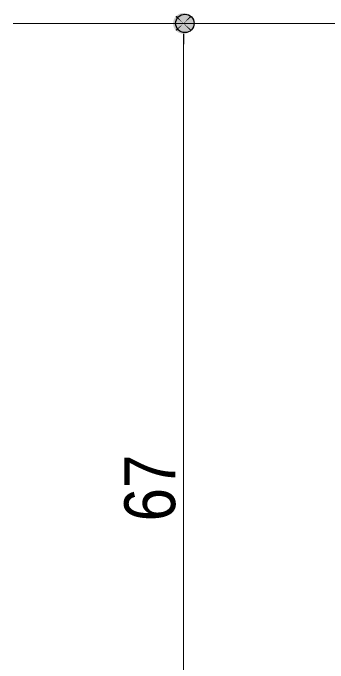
# Model space of a CAD drawing. Units: millimetres, scale not verified. Extents: x -4547 to 4547, y -2305 to 2305.
# Drawn here: x 128 to 298.4, y 348.3 to 700.2 of the extents above; entities that cross this region are included whole.
import ezdxf
from ezdxf.enums import TextEntityAlignment as Align

# ---------------------------------------------------------------- set-up
doc = ezdxf.new("R2010")
doc.units = ezdxf.units.MM
doc.header["$LTSCALE"] = 20
doc.header["$PDMODE"] = 32
doc.header["$PDSIZE"] = 10
for name, color, linetype, lineweight in [('0-1_2寸法-1', 7, 'Continuous', 15), ('0-2_0', 7, 'Continuous', 25), ('0-5_3一般', 7, 'Continuous', 15)]:
    doc.layers.add(name, color=color, linetype=linetype, lineweight=lineweight)
doc.layers.add('0-3_Defpoints', color=7, linetype='Continuous')
doc.styles.add('ＭＳ Ｐゴシック', font='')
doc.styles.get('ＭＳ Ｐゴシック').set_extended_font_data('MS PGothic')

# ---------------------------------------------------------------- blocks, each defined once
blk = doc.blocks.new('_Dot')
at = {"layer": '0-2_0'}
blk.add_line((-10, 0), (-20, 0), dxfattribs=at)
for points in [[(0, 0), (-8.09, 5.88), (-7.29, 6.85)], [(0, 0), (-7.29, 6.85), (-6.37, 7.71)], [(0, 0), (-6.37, 7.71), (-5.36, 8.44)], [(0, 0), (-5.36, 8.44), (-4.26, 9.05)], [(0, 0), (-4.26, 9.05), (-3.09, 9.51)], [(0, 0), (-3.09, 9.51), (-1.87, 9.82)], [(0, 0), (-1.87, 9.82), (-0.63, 9.98)], [(0, 0), (-0.63, 9.98), (0.63, 9.98)], [(0, 0), (0.63, 9.98), (1.87, 9.82)], [(0, 0), (1.87, 9.82), (3.09, 9.51)], [(0, 0), (3.09, 9.51), (4.26, 9.05)], [(0, 0), (4.26, 9.05), (5.36, 8.44)], [(0, 0), (5.36, 8.44), (6.37, 7.71)], [(0, 0), (6.37, 7.71), (7.29, 6.85)], [(0, 0), (7.29, 6.85), (8.09, 5.88)], [(0, 0), (-10, 0), (-9.92, 1.25)], [(0, 0), (-9.92, -1.25), (-10, 0)], [(0, 0), (-9.92, 1.25), (-9.69, 2.49)], [(0, 0), (-9.69, -2.49), (-9.92, -1.25)], [(0, 0), (-9.69, 2.49), (-9.3, 3.68)], [(0, 0), (-9.3, -3.68), (-9.69, -2.49)], [(0, 0), (-9.3, 3.68), (-8.76, 4.82)], [(0, 0), (-8.76, -4.82), (-9.3, -3.68)], [(0, 0), (-8.76, 4.82), (-8.09, 5.88)], [(0, 0), (-8.09, -5.88), (-8.76, -4.82)], [(0, 0), (-7.29, -6.85), (-8.09, -5.88)], [(0, 0), (-6.37, -7.71), (-7.29, -6.85)], [(0, 0), (-5.36, -8.44), (-6.37, -7.71)], [(0, 0), (-4.26, -9.05), (-5.36, -8.44)], [(0, 0), (-3.09, -9.51), (-4.26, -9.05)], [(0, 0), (-1.87, -9.82), (-3.09, -9.51)], [(0, 0), (-0.63, -9.98), (-1.87, -9.82)], [(0, 0), (0.63, -9.98), (-0.63, -9.98)], [(0, 0), (8.09, 5.88), (8.76, 4.82)], [(0, 0), (8.76, 4.82), (9.3, 3.68)], [(0, 0), (9.3, 3.68), (9.69, 2.49)], [(0, 0), (9.69, 2.49), (9.92, 1.25)], [(0, 0), (9.92, 1.25), (10, 0)], [(0, 0), (1.87, -9.82), (0.63, -9.98)], [(0, 0), (3.09, -9.51), (1.87, -9.82)], [(0, 0), (4.26, -9.05), (3.09, -9.51)], [(0, 0), (5.36, -8.44), (4.26, -9.05)], [(0, 0), (6.37, -7.71), (5.36, -8.44)], [(0, 0), (7.29, -6.85), (6.37, -7.71)], [(0, 0), (8.09, -5.88), (7.29, -6.85)], [(0, 0), (8.76, -4.82), (8.09, -5.88)], [(0, 0), (9.3, -3.68), (8.76, -4.82)], [(0, 0), (9.69, -2.49), (9.3, -3.68)], [(0, 0), (9.92, -1.25), (9.69, -2.49)], [(0, 0), (10, 0), (9.92, -1.25)]]:
    blk.add_solid(points, dxfattribs=at)
blk = doc.blocks.new('グループ-32')
at = {"layer": '0-5_3一般', "lineweight": 5}
blk.add_line((39872.6, 14319), (29372.6, 14319), dxfattribs=at)
blk = doc.blocks.new('グループ-34')
at = {"layer": '0-5_3一般'}
blk.add_blockref('グループ-32', (0, 0), dxfattribs=at)
blk = doc.blocks.new('グループ-36')
at = {"layer": '0-5_3一般'}
blk.add_blockref('グループ-34', (0, 0), dxfattribs=at)

msp = doc.modelspace()

# ---------------------------------------------------------------- linework, layer by layer
at = {"layer": '0-1_2寸法-1'}
for p, q in [((206, 694.56), (205.25, 694.56)), ((220.25, 683.31), (220.25, 203.29))]:
    msp.add_line(p, q, dxfattribs=at)
at = {"layer": '0-3_Defpoints'}
msp.add_point((221, 694.56), dxfattribs=at)

# ---------------------------------------------------------------- block references
at = {"layer": '0-1_2寸法-1', "xscale": 0.5627563, "yscale": 0.5627563, "rotation": 90}
msp.add_blockref('_Dot', (220.25, 694.56), dxfattribs=at)
at = {"layer": '0-5_3一般', "xscale": 0.05, "yscale": 0.05}
msp.add_blockref('グループ-36', (-1340.62, -21.39), dxfattribs=at)

# ---------------------------------------------------------------- texts
at = {"layer": '0-1_2寸法-1', "style": 'ＭＳ Ｐゴシック', "width": 0.9}
msp.add_text('67', height=27.57, rotation=90, dxfattribs=at).set_placement((224.04, 425), align=Align.BOTTOM_LEFT)

doc.saveas('drawing.dxf')
